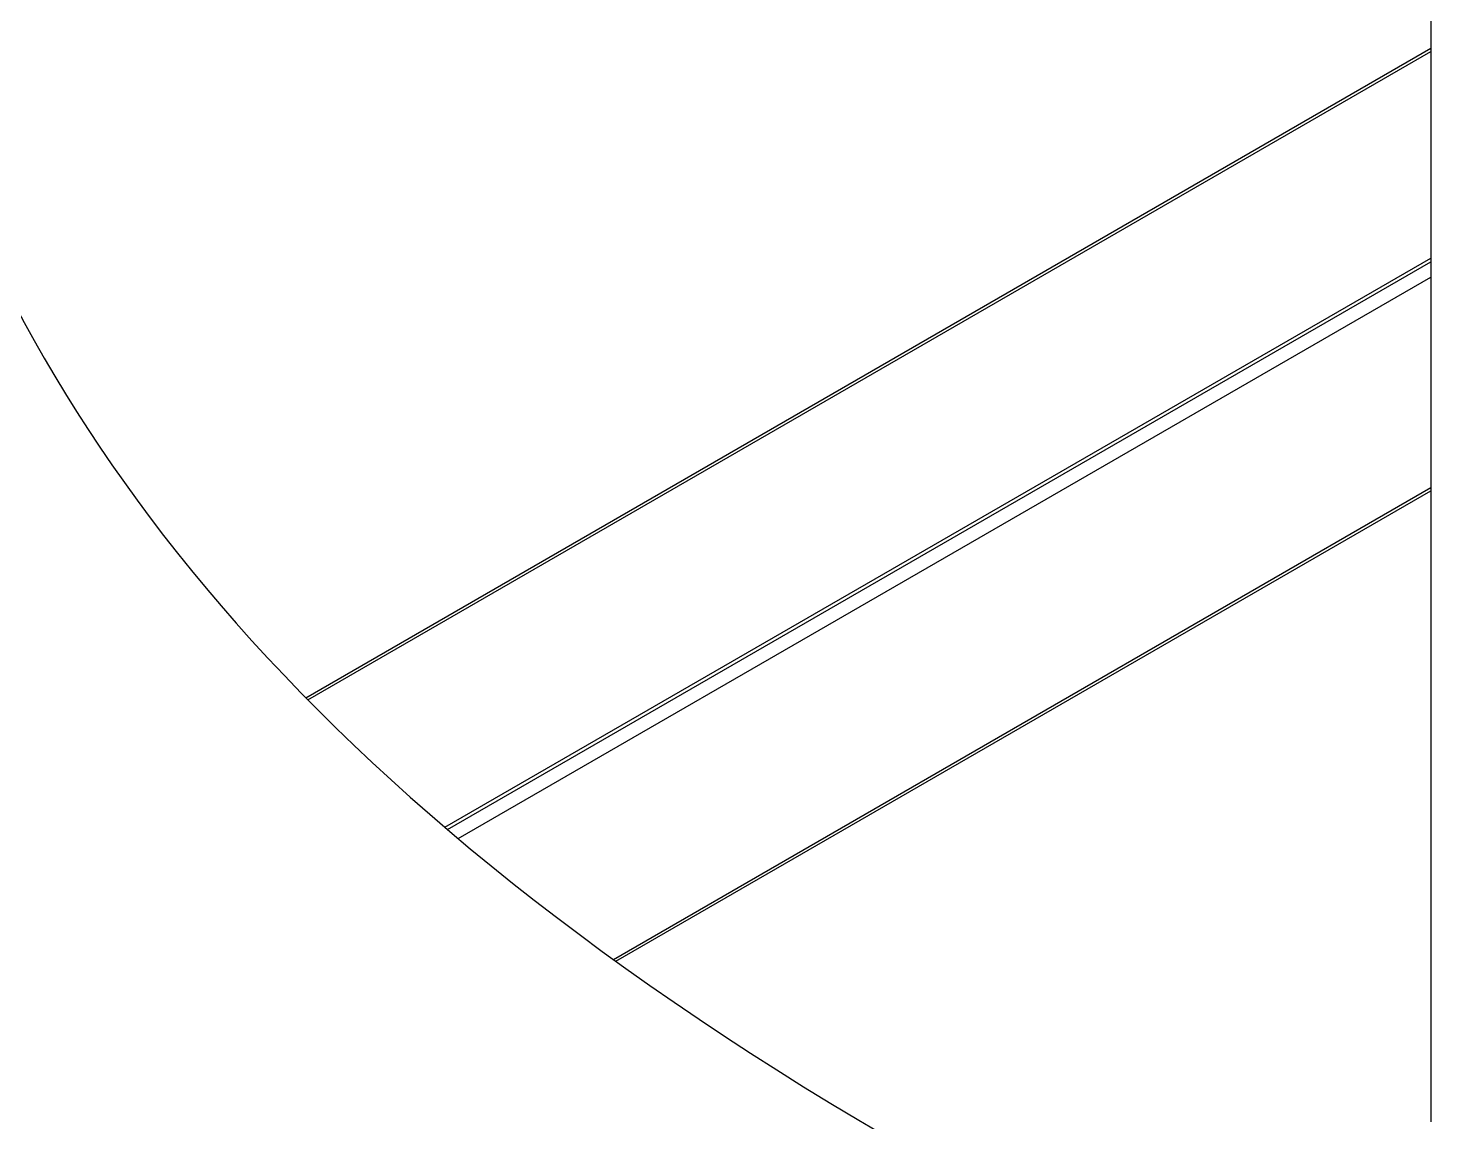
# Model space of a CAD drawing. Extents: x 0 to 17.5, y -9 to 0.
# Drawn here: x 8.348 to 9.85, y -7.122 to -5.951 of the extents above; entities that cross this region are included whole.
import ezdxf

# ---------------------------------------------------------------- set-up
doc = ezdxf.new("R2010")
doc.units = 0
doc.header["$LTSCALE"] = 0.5
doc.header["$MEASUREMENT"] = 0
for name, color, linetype in [('Dimension', 10, 'CONTINUOUS'), ('Housing', 150, 'CONTINUOUS'), ('WallMount Bracket', 190, 'CONTINUOUS')]:
    doc.layers.add(name, color=color, linetype=linetype)

msp = doc.modelspace()

# ---------------------------------------------------------------- linework, layer by layer
at = {"layer": 'Dimension', "transparency": 16777216}
msp.add_open_spline([(6.74732, -2.41687), (8.26517, -3.16737), (8.15619, -4.8571), (8.04722, -6.54684), (9.56506, -7.29734)], degree=3, dxfattribs=at)
at = {"layer": 'Housing', "linetype": 'Continuous', "lineweight": 25, "transparency": 16777216}
for p, q in [((8.64544, -6.66752), (9.84993, -5.97226)), ((8.64756, -6.66968), (9.84993, -5.97565)), ((8.79432, -6.80614), (9.84993, -6.19682)), ((8.79717, -6.80857), (9.84993, -6.2009)), ((8.80863, -6.81829), (9.84993, -6.21723)), ((8.97478, -6.94775), (9.84993, -6.44259)), ((8.97739, -6.94963), (9.84993, -6.44598))]:
    msp.add_line(p, q, dxfattribs=at)
at = {"layer": 'WallMount Bracket', "linetype": 'Continuous', "lineweight": 25, "transparency": 16777216}
msp.add_line((9.84993, -5.37529), (9.84993, -7.1216), dxfattribs=at)

doc.saveas('drawing.dxf')
